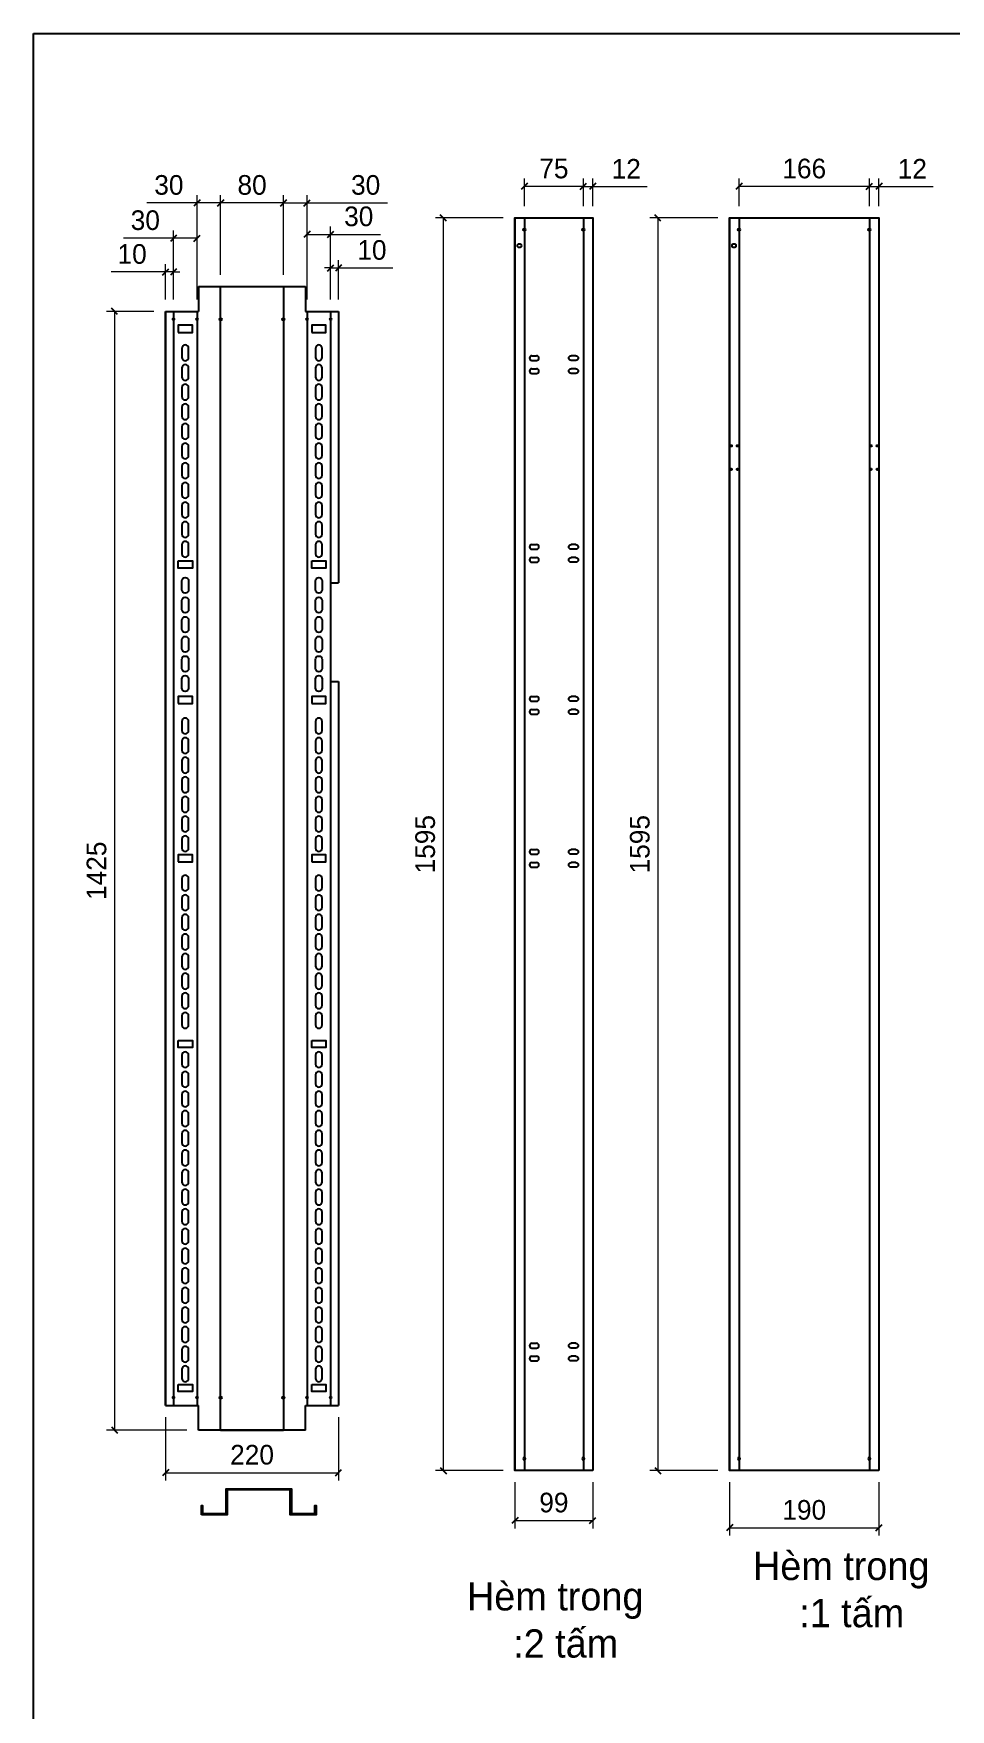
# Model space of a CAD drawing. Header units: millimetres. Extents: x 0 to 6126, y 0 to 4331.
# Drawn here: x 0 to 1167, y 2197 to 4331 of the extents above; entities that cross this region are included whole.
import ezdxf
from ezdxf.enums import TextEntityAlignment as Align

# ---------------------------------------------------------------- set-up
doc = ezdxf.new("R2010")
doc.units = ezdxf.units.MM
doc.layers.add('CNC', color=7, linetype='Continuous')
doc.layers.add('DIM', color=253, linetype='Continuous')
doc.styles.add('Tahoma (Input Text)', font='tahoma.ttf')
doc.dimstyles.new('Dim-25', dxfattribs={"dimtxt": 25, "dimasz": 8, "dimexe": 10, "dimexo": 15, "dimgap": 10, "dimtad": 1, "dimdec": 0, "dimtxsty": 'Standard', "dimblk": 'OBLIQUE', "dimcen": 10, "dimclrd": 5, "dimclre": 5, "dimclrt": 3, "dimazin": 3, "dimtfac": 1, "dimtdec": 0, "dimtmove": 0, "dimatfit": 3, "dimldrblk": 'OBLIQUE', "dimlwd": 9, "dimlwe": 9})

# ---------------------------------------------------------------- blocks, each defined once
blk = doc.blocks.new('*D6')
at = {"color": 0, "linetype": 'ByBlock', "lineweight": -2}
for p, q in [((374.2, 4028.7), (382.2, 4036.7)), ((392.2, 4036.7), (384.2, 4028.7))]:
    blk.add_line(p, q, dxfattribs=at)
at = {"layer": 'Defpoints', "color": 0, "ltscale": 3, "transparency": 16777216}
for p in [(388.2, 4032.7), (378.2, 3977.5), (388.2, 3977.5)]:
    blk.add_point(p, dxfattribs=at)
at = {"layer": 'DIM', "color": 5, "lineweight": 9, "ltscale": 3, "transparency": 16777216}
for p, q in [((378.2, 3992.5), (378.2, 4042.7)), ((388.2, 3992.5), (388.2, 4042.7)), ((378.2, 4032.7), (370.2, 4032.7)), ((378.2, 4032.7), (388.2, 4032.7)), ((388.2, 4032.7), (457.5, 4032.7))]:
    blk.add_line(p, q, dxfattribs=at)
at = {"layer": 'DIM', "color": 3, "ltscale": 3, "transparency": 16777216, "insert": (430.8, 4055.5), "char_height": 25, "attachment_point": 5}
blk.add_mtext('10', dxfattribs=at)
blk = doc.blocks.new('_Oblique')
at = {"color": 0, "linetype": 'ByBlock', "lineweight": -2}
blk.add_line((-0.5, -0.5), (0.5, 0.5), dxfattribs=at)
blk = doc.blocks.new('*D7')
at = {"color": 0, "linetype": 'ByBlock', "lineweight": -2}
for p, q in [((352.2, 4079.5), (344.2, 4071.5)), ((374.2, 4071.5), (382.2, 4079.5))]:
    blk.add_line(p, q, dxfattribs=at)
at = {"layer": 'Defpoints', "color": 0, "ltscale": 3, "transparency": 16777216}
for p in [(378.2, 4075.5), (348.2, 3977.5), (378.2, 3977.5)]:
    blk.add_point(p, dxfattribs=at)
at = {"layer": 'DIM', "color": 5, "lineweight": 9, "ltscale": 3, "transparency": 16777216}
for p, q in [((348.2, 3992.5), (348.2, 4085.5)), ((378.2, 3992.5), (378.2, 4085.5)), ((348.2, 4075.5), (378.2, 4075.5)), ((378.2, 4075.5), (441.9, 4075.5))]:
    blk.add_line(p, q, dxfattribs=at)
at = {"layer": 'DIM', "color": 3, "ltscale": 3, "transparency": 16777216, "insert": (414, 4098.3), "char_height": 25, "attachment_point": 5}
blk.add_mtext('30', dxfattribs=at)
blk = doc.blocks.new('*D8')
at = {"color": 0, "linetype": 'ByBlock', "lineweight": -2}
for p, q in [((322.2, 4119.5), (314.2, 4111.5)), ((344.2, 4111.5), (352.2, 4119.5))]:
    blk.add_line(p, q, dxfattribs=at)
at = {"layer": 'Defpoints', "color": 0, "ltscale": 3, "transparency": 16777216}
for p in [(318.2, 4115.5), (318.2, 4009), (348.2, 3977.5)]:
    blk.add_point(p, dxfattribs=at)
at = {"layer": 'DIM', "color": 5, "lineweight": 9, "ltscale": 3, "transparency": 16777216}
for p, q in [((318.2, 4024), (318.2, 4125.5)), ((348.2, 3992.5), (348.2, 4125.5)), ((318.2, 4115.5), (348.2, 4115.5)), ((348.2, 4115.5), (450.7, 4115.5))]:
    blk.add_line(p, q, dxfattribs=at)
at = {"layer": 'DIM', "color": 3, "ltscale": 3, "transparency": 16777216, "insert": (422.8, 4138.3), "char_height": 25, "attachment_point": 5}
blk.add_mtext('30', dxfattribs=at)
blk = doc.blocks.new('*D9')
at = {"color": 0, "linetype": 'ByBlock', "lineweight": -2}
for p, q in [((242.2, 4119.5), (234.2, 4111.5)), ((314.2, 4111.5), (322.2, 4119.5))]:
    blk.add_line(p, q, dxfattribs=at)
at = {"layer": 'Defpoints', "color": 0, "ltscale": 3, "transparency": 16777216}
for p in [(238.2, 4115.5), (238.2, 4009), (318.2, 4009)]:
    blk.add_point(p, dxfattribs=at)
at = {"layer": 'DIM', "color": 5, "lineweight": 9, "ltscale": 3, "transparency": 16777216}
for p, q in [((238.2, 4024), (238.2, 4125.5)), ((318.2, 4024), (318.2, 4125.5)), ((318.2, 4115.5), (238.2, 4115.5))]:
    blk.add_line(p, q, dxfattribs=at)
at = {"layer": 'DIM', "color": 3, "ltscale": 3, "transparency": 16777216, "insert": (278.2, 4138.3), "char_height": 25, "attachment_point": 5}
blk.add_mtext('80', dxfattribs=at)
blk = doc.blocks.new('*D10')
at = {"color": 0, "linetype": 'ByBlock', "lineweight": -2}
for p, q in [((212.2, 4119.5), (204.2, 4111.5)), ((234.2, 4111.5), (242.2, 4119.5))]:
    blk.add_line(p, q, dxfattribs=at)
at = {"layer": 'Defpoints', "color": 0, "ltscale": 3, "transparency": 16777216}
for p in [(208.2, 4115.5), (238.2, 4009), (208.2, 3977.5)]:
    blk.add_point(p, dxfattribs=at)
at = {"layer": 'DIM', "color": 5, "lineweight": 9, "ltscale": 3, "transparency": 16777216}
for p, q in [((208.2, 3992.5), (208.2, 4125.5)), ((238.2, 4024), (238.2, 4125.5)), ((208.2, 4115.5), (144.4, 4115.5)), ((238.2, 4115.5), (208.2, 4115.5))]:
    blk.add_line(p, q, dxfattribs=at)
at = {"layer": 'DIM', "color": 3, "ltscale": 3, "transparency": 16777216, "insert": (172.3, 4138.3), "char_height": 25, "attachment_point": 5}
blk.add_mtext('30', dxfattribs=at)
blk = doc.blocks.new('*D11')
at = {"color": 0, "linetype": 'ByBlock', "lineweight": -2}
for p, q in [((182.2, 4074.6), (174.2, 4066.6)), ((204.2, 4066.6), (212.2, 4074.6))]:
    blk.add_line(p, q, dxfattribs=at)
at = {"layer": 'Defpoints', "color": 0, "ltscale": 3, "transparency": 16777216}
for p in [(178.2, 4070.6), (178.2, 3977.5), (208.2, 3977.5)]:
    blk.add_point(p, dxfattribs=at)
at = {"layer": 'DIM', "color": 5, "lineweight": 9, "ltscale": 3, "transparency": 16777216}
for p, q in [((178.2, 3992.5), (178.2, 4080.6)), ((208.2, 3992.5), (208.2, 4080.6)), ((178.2, 4070.6), (114.4, 4070.6)), ((208.2, 4070.6), (178.2, 4070.6))]:
    blk.add_line(p, q, dxfattribs=at)
at = {"layer": 'DIM', "color": 3, "ltscale": 3, "transparency": 16777216, "insert": (142.3, 4093.4), "char_height": 25, "attachment_point": 5}
blk.add_mtext('30', dxfattribs=at)
blk = doc.blocks.new('*D12')
at = {"color": 0, "linetype": 'ByBlock', "lineweight": -2}
for p, q in [((164.2, 4023.6), (172.2, 4031.6)), ((182.2, 4031.6), (174.2, 4023.6))]:
    blk.add_line(p, q, dxfattribs=at)
at = {"layer": 'Defpoints', "color": 0, "ltscale": 3, "transparency": 16777216}
for p in [(168.2, 4027.6), (168.2, 3977.5), (178.2, 3977.5)]:
    blk.add_point(p, dxfattribs=at)
at = {"layer": 'DIM', "color": 5, "lineweight": 9, "ltscale": 3, "transparency": 16777216}
for p, q in [((168.2, 3992.5), (168.2, 4037.6)), ((178.2, 3992.5), (178.2, 4037.6)), ((168.2, 4027.6), (98.8, 4027.6)), ((178.2, 4027.6), (168.2, 4027.6)), ((178.2, 4027.6), (186.2, 4027.6))]:
    blk.add_line(p, q, dxfattribs=at)
at = {"layer": 'DIM', "color": 3, "ltscale": 3, "transparency": 16777216, "insert": (125.5, 4050.4), "char_height": 25, "attachment_point": 5}
blk.add_mtext('10', dxfattribs=at)
blk = doc.blocks.new('*D13')
at = {"color": 0, "linetype": 'ByBlock', "lineweight": -2}
for p, q in [((107.1, 3973.5), (99.1, 3981.5)), ((99.1, 2557), (107.1, 2549))]:
    blk.add_line(p, q, dxfattribs=at)
at = {"layer": 'Defpoints', "color": 0, "ltscale": 3, "transparency": 16777216}
for p in [(168.2, 3977.5), (103.1, 2553), (210.2, 2553)]:
    blk.add_point(p, dxfattribs=at)
at = {"layer": 'DIM', "color": 5, "lineweight": 9, "ltscale": 3, "transparency": 16777216}
for p, q in [((153.2, 3977.5), (93.1, 3977.5)), ((103.1, 3977.5), (103.1, 2553)), ((195.2, 2553), (93.1, 2553))]:
    blk.add_line(p, q, dxfattribs=at)
at = {"layer": 'DIM', "color": 3, "ltscale": 3, "transparency": 16777216, "insert": (80.3, 3265.2), "char_height": 25, "attachment_point": 5, "rotation": 90}
blk.add_mtext('1425', dxfattribs=at)
blk = doc.blocks.new('ovan8.5x20')
at = {"layer": 'CNC', "color": 2, "lineweight": -3}
for p, q in [((5.7, 4.2), (-5.8, 4.2)), ((-5.8, -4.2), (5.7, -4.2))]:
    blk.add_line(p, q, dxfattribs=at)
for centre, start, end in [((-5.8, 0), 90, 270), ((5.7, 0), 270, 90)]:
    blk.add_arc(centre, 4.25, start, end, dxfattribs=at)
blk = doc.blocks.new('f3daunguoc')
at = {"layer": 'CNC', "color": 2, "lineweight": -3}
blk.add_circle((0, 0), 1.5, dxfattribs=at)
blk = doc.blocks.new('*D31')
at = {"color": 0, "linetype": 'ByBlock', "lineweight": -2}
for p, q in [((695.9, 4132.5), (703.9, 4140.5)), ((715.9, 4140.5), (707.9, 4132.5))]:
    blk.add_line(p, q, dxfattribs=at)
at = {"layer": 'Defpoints', "color": 0, "transparency": 16777216}
for p in [(711.9, 4136.5), (699.9, 4096.5), (711.9, 4096.5)]:
    blk.add_point(p, dxfattribs=at)
at = {"layer": 'DIM', "color": 5, "lineweight": 9, "transparency": 16777216}
for p, q in [((699.9, 4111.5), (699.9, 4146.5)), ((711.9, 4111.5), (711.9, 4146.5)), ((699.9, 4136.5), (691.9, 4136.5)), ((699.9, 4136.5), (711.9, 4136.5)), ((711.9, 4136.5), (781.2, 4136.5))]:
    blk.add_line(p, q, dxfattribs=at)
at = {"layer": 'DIM', "color": 3, "transparency": 16777216, "insert": (754.5, 4159), "char_height": 25, "attachment_point": 5}
blk.add_mtext('12', dxfattribs=at)
blk = doc.blocks.new('*D32')
at = {"color": 0, "linetype": 'ByBlock', "lineweight": -2}
for p, q in [((628.9, 4140.5), (620.9, 4132.5)), ((695.9, 4132.5), (703.9, 4140.5))]:
    blk.add_line(p, q, dxfattribs=at)
at = {"layer": 'Defpoints', "color": 0, "transparency": 16777216}
for p in [(624.9, 4136.5), (624.9, 4096.5), (699.9, 4096.5)]:
    blk.add_point(p, dxfattribs=at)
at = {"layer": 'DIM', "color": 5, "lineweight": 9, "transparency": 16777216}
for p, q in [((624.9, 4111.5), (624.9, 4146.5)), ((699.9, 4111.5), (699.9, 4146.5)), ((699.9, 4136.5), (624.9, 4136.5))]:
    blk.add_line(p, q, dxfattribs=at)
at = {"layer": 'DIM', "color": 3, "transparency": 16777216, "insert": (662.4, 4159.2), "char_height": 25, "attachment_point": 5}
blk.add_mtext('75', dxfattribs=at)
blk = doc.blocks.new('*D33')
at = {"color": 0, "linetype": 'ByBlock', "lineweight": -2}
for p, q in [((525.5, 4092.5), (517.5, 4100.5)), ((517.5, 2505.5), (525.5, 2497.5))]:
    blk.add_line(p, q, dxfattribs=at)
at = {"layer": 'Defpoints', "color": 0, "transparency": 16777216}
for p in [(612.9, 4096.5), (521.5, 2501.5), (612.9, 2501.5)]:
    blk.add_point(p, dxfattribs=at)
at = {"layer": 'DIM', "color": 5, "lineweight": 9, "transparency": 16777216}
for p, q in [((597.9, 4096.5), (511.5, 4096.5)), ((521.5, 4096.5), (521.5, 2501.5)), ((597.9, 2501.5), (511.5, 2501.5))]:
    blk.add_line(p, q, dxfattribs=at)
at = {"layer": 'DIM', "color": 3, "transparency": 16777216, "insert": (498.7, 3299), "char_height": 25, "attachment_point": 5, "rotation": 90}
blk.add_mtext('1595', dxfattribs=at)
blk = doc.blocks.new('ovan6x9')
at = {"color": 2}
for p, q in [((2, 6), (8, 6)), ((2, 0), (8, 0))]:
    blk.add_line(p, q, dxfattribs=at)
for centre, start, end in [((2, 3), 90, 270), ((8, 3), 270, 90)]:
    blk.add_arc(centre, 3, start, end, dxfattribs=at)
blk = doc.blocks.new('*D36')
at = {"color": 0, "linetype": 'ByBlock', "lineweight": -2}
for p, q in [((1060.1, 4132.5), (1068.1, 4140.5)), ((1080.1, 4140.5), (1072.1, 4132.5))]:
    blk.add_line(p, q, dxfattribs=at)
at = {"layer": 'Defpoints', "color": 0, "transparency": 16777216}
for p in [(1076.1, 4136.5), (1064.1, 4096.5), (1076.1, 4096.5)]:
    blk.add_point(p, dxfattribs=at)
at = {"layer": 'DIM', "color": 5, "lineweight": 9, "transparency": 16777216}
for p, q in [((1064.1, 4111.5), (1064.1, 4146.5)), ((1076.1, 4111.5), (1076.1, 4146.5)), ((1064.1, 4136.5), (1056.1, 4136.5)), ((1064.1, 4136.5), (1076.1, 4136.5)), ((1076.1, 4136.5), (1145.3, 4136.5))]:
    blk.add_line(p, q, dxfattribs=at)
at = {"layer": 'DIM', "color": 3, "transparency": 16777216, "insert": (1118.7, 4159), "char_height": 25, "attachment_point": 5}
blk.add_mtext('12', dxfattribs=at)
blk = doc.blocks.new('*D37')
at = {"color": 0, "linetype": 'ByBlock', "lineweight": -2}
for p, q in [((902.1, 4140.5), (894.1, 4132.5)), ((1060.1, 4132.5), (1068.1, 4140.5))]:
    blk.add_line(p, q, dxfattribs=at)
at = {"layer": 'Defpoints', "color": 0, "transparency": 16777216}
for p in [(898.1, 4136.5), (898.1, 4096.5), (1064.1, 4096.5)]:
    blk.add_point(p, dxfattribs=at)
at = {"layer": 'DIM', "color": 5, "lineweight": 9, "transparency": 16777216}
for p, q in [((898.1, 4111.5), (898.1, 4146.5)), ((1064.1, 4111.5), (1064.1, 4146.5)), ((1064.1, 4136.5), (898.1, 4136.5))]:
    blk.add_line(p, q, dxfattribs=at)
at = {"layer": 'DIM', "color": 3, "transparency": 16777216, "insert": (981.1, 4159.2), "char_height": 25, "attachment_point": 5}
blk.add_mtext('166', dxfattribs=at)
blk = doc.blocks.new('*D38')
at = {"color": 0, "linetype": 'ByBlock', "lineweight": -2}
for p, q in [((798.7, 4092.5), (790.7, 4100.5)), ((790.7, 2505.5), (798.7, 2497.5))]:
    blk.add_line(p, q, dxfattribs=at)
at = {"layer": 'Defpoints', "color": 0, "transparency": 16777216}
for p in [(886.1, 4096.5), (794.7, 2501.5), (886.1, 2501.5)]:
    blk.add_point(p, dxfattribs=at)
at = {"layer": 'DIM', "color": 5, "lineweight": 9, "transparency": 16777216}
for p, q in [((871.1, 4096.5), (784.7, 4096.5)), ((794.7, 4096.5), (794.7, 2501.5)), ((871.1, 2501.5), (784.7, 2501.5))]:
    blk.add_line(p, q, dxfattribs=at)
at = {"layer": 'DIM', "color": 3, "transparency": 16777216, "insert": (771.9, 3299), "char_height": 25, "attachment_point": 5, "rotation": 90}
blk.add_mtext('1595', dxfattribs=at)
blk = doc.blocks.new('*D39')
at = {"color": 0, "linetype": 'ByBlock', "lineweight": -2}
for p, q in [((890.1, 2432.6), (882.1, 2424.6)), ((1072.1, 2424.6), (1080.1, 2432.6))]:
    blk.add_line(p, q, dxfattribs=at)
at = {"layer": 'Defpoints', "color": 0, "ltscale": 3, "transparency": 16777216}
for p in [(886.1, 2501.5), (1076.1, 2501.5), (1076.1, 2428.6)]:
    blk.add_point(p, dxfattribs=at)
at = {"layer": 'DIM', "color": 5, "lineweight": 9, "ltscale": 3, "transparency": 16777216}
for p, q in [((886.1, 2486.5), (886.1, 2418.6)), ((1076.1, 2486.5), (1076.1, 2418.6)), ((886.1, 2428.6), (1076.1, 2428.6))]:
    blk.add_line(p, q, dxfattribs=at)
at = {"layer": 'DIM', "color": 3, "ltscale": 3, "transparency": 16777216, "insert": (981.1, 2451.3), "char_height": 25, "attachment_point": 5}
blk.add_mtext('190', dxfattribs=at)
blk = doc.blocks.new('*D40')
at = {"color": 0, "linetype": 'ByBlock', "lineweight": -2}
for p, q in [((172.2, 2502.7), (164.2, 2494.7)), ((384.2, 2494.7), (392.2, 2502.7))]:
    blk.add_line(p, q, dxfattribs=at)
at = {"layer": 'Defpoints', "color": 0, "ltscale": 3, "transparency": 16777216}
for p in [(168.2, 2584.5), (388.2, 2584.5), (388.2, 2498.7)]:
    blk.add_point(p, dxfattribs=at)
at = {"layer": 'DIM', "color": 5, "lineweight": 9, "ltscale": 3, "transparency": 16777216}
for p, q in [((168.2, 2569.5), (168.2, 2488.7)), ((388.2, 2569.5), (388.2, 2488.7)), ((168.2, 2498.7), (388.2, 2498.7))]:
    blk.add_line(p, q, dxfattribs=at)
at = {"layer": 'DIM', "color": 3, "ltscale": 3, "transparency": 16777216, "insert": (278.2, 2521.5), "char_height": 25, "attachment_point": 5}
blk.add_mtext('220', dxfattribs=at)
blk = doc.blocks.new('*D41')
at = {"color": 0, "linetype": 'ByBlock', "lineweight": -2}
for p, q in [((616.9, 2441.9), (608.9, 2433.9)), ((707.9, 2433.9), (715.9, 2441.9))]:
    blk.add_line(p, q, dxfattribs=at)
at = {"layer": 'Defpoints', "color": 0, "ltscale": 3, "transparency": 16777216}
for p in [(612.9, 2501.5), (711.9, 2501.5), (711.9, 2437.9)]:
    blk.add_point(p, dxfattribs=at)
at = {"layer": 'DIM', "color": 5, "lineweight": 9, "ltscale": 3, "transparency": 16777216}
for p, q in [((612.9, 2486.5), (612.9, 2427.9)), ((711.9, 2486.5), (711.9, 2427.9)), ((612.9, 2437.9), (711.9, 2437.9))]:
    blk.add_line(p, q, dxfattribs=at)
at = {"layer": 'DIM', "color": 3, "ltscale": 3, "transparency": 16777216, "insert": (662.4, 2460.6), "char_height": 25, "attachment_point": 5}
blk.add_mtext('99', dxfattribs=at)
blk = doc.blocks.new('khungtenAsean2')
at = {"color": 7}
blk.add_lwpolyline([(0, 0), (2970, 0), (2970, -2100), (0, -2100)], close=True, dxfattribs=at)
at = {"color": 1, "style": 'Tahoma (Input Text)', "flags": 8}
for tag, p in [('#01', (137.1, -2021.3)), ('#03', (506.6, -2019.3)), ('#05', (1106.6, -2021.3)), ('#07', (1834.7, -2021.3)), ('#09', (2146.7, -2021.3)), ('#02', (98.5, -2081.3)), ('#04', (486.1, -2081.3)), ('#06', (1065.3, -2081.3)), ('#08', (1817.4, -2081.3)), ('#10', (2146.7, -2081.3))]:
    blk.add_attdef(tag, p, '', height=25, dxfattribs=at)
blk.add_attdef('#11', text='', height=25, dxfattribs=at).set_placement((2915, -2067.3), align=Align.CENTER)

msp = doc.modelspace()

# ---------------------------------------------------------------- linework, layer by layer
at = {"color": 7}
for p, q in [((612.9, 4096.5), (612.9, 2501.5)), ((624.9, 4096.5), (624.9, 2501.5)), ((699.9, 4096.5), (699.9, 2501.5)), ((711.9, 4096.5), (711.9, 2501.5)), ((886.1, 4096.5), (886.1, 2501.5)), ((898.1, 4096.5), (898.1, 2501.5)), ((1064.1, 4096.5), (1064.1, 2501.5)), ((1076.1, 4096.5), (1076.1, 2501.5))]:
    msp.add_line(p, q, dxfattribs=at)
at = {"color": 7, "ltscale": 3}
for p, q in [((210.2, 4009), (346.2, 4009)), ((210.2, 4009), (210.2, 3977.5)), ((346.2, 4009), (346.2, 3977.5)), ((168.2, 3977.5), (168.2, 2584.5)), ((168.2, 3977.5), (210.2, 3977.5)), ((178.2, 3977.5), (178.2, 2584.5)), ((208.2, 3977.5), (208.2, 2584.5)), ((346.2, 3977.5), (388.2, 3977.5)), ((348.2, 3977.5), (348.2, 2584.5)), ((378.2, 3977.5), (378.2, 2584.5)), ((388.2, 3977.5), (388.2, 3632)), ((378.2, 3632), (388.2, 3632)), ((378.2, 3632), (378.2, 3506)), ((208.2, 3600.5), (208.2, 3537.5)), ((378.2, 3506), (388.2, 3506)), ((388.2, 3506), (388.2, 2584.5)), ((168.2, 2584.5), (210.2, 2584.5)), ((210.2, 2553), (210.2, 2584.5)), ((346.2, 2553), (346.2, 2584.5)), ((346.2, 2584.5), (388.2, 2584.5))]:
    msp.add_line(p, q, dxfattribs=at)
for points in [[(711.9, 2501.5), (612.9, 2501.5), (612.9, 4096.5), (711.9, 4096.5)], [(1076.1, 2501.5), (886.1, 2501.5), (886.1, 4096.5), (1076.1, 4096.5)]]:
    msp.add_lwpolyline(points, close=True)
for points in [[(238.2, 4009), (318.2, 4009), (318.2, 2553), (238.2, 2553)], [(213.7, 2445.3), (213.7, 2445.3), (213.7, 2456.8), (215.2, 2456.8), (215.2, 2446.8), (245.2, 2446.8), (245.2, 2478.3), (328.2, 2478.3), (328.2, 2446.8), (358.2, 2446.8), (358.2, 2456.8), (359.7, 2456.8), (359.7, 2445.3), (359.7, 2445.3), (326.7, 2445.3), (326.7, 2476.8), (246.7, 2476.8), (246.7, 2445.3)]]:
    msp.add_lwpolyline(points, close=True, dxfattribs=at)
for points in [[(238.2, 4009), (318.2, 4009)], [(168.2, 2584.5), (168.2, 3977.5)], [(388.2, 3977.5), (388.2, 3632)], [(388.2, 3506), (388.2, 2584.5)], [(346.2, 2553), (210.2, 2553)], [(238.2, 2553), (318.2, 2553)]]:
    msp.add_lwpolyline(points, dxfattribs=at)
at = {"color": 2}
for points in [[(184.2, 3950.7), (202.2, 3950.7), (202.2, 3959.7), (184.2, 3959.7)], [(354.2, 3950.7), (372.2, 3950.7), (372.2, 3959.7), (354.2, 3959.7)], [(184.2, 3659.7), (202.2, 3659.7), (202.2, 3650.7), (184.2, 3650.7)], [(354.2, 3659.7), (372.2, 3659.7), (372.2, 3650.7), (354.2, 3650.7)], [(184.2, 3478.2), (202.2, 3478.2), (202.2, 3487.2), (184.2, 3487.2)], [(354.2, 3478.2), (372.2, 3478.2), (372.2, 3487.2), (354.2, 3487.2)], [(184.2, 3276.5), (202.2, 3276.5), (202.2, 3285.5), (184.2, 3285.5)], [(354.2, 3276.5), (372.2, 3276.5), (372.2, 3285.5), (354.2, 3285.5)], [(184.2, 3049.2), (202.2, 3049.2), (202.2, 3040.2), (184.2, 3040.2)], [(354.2, 3049.2), (372.2, 3049.2), (372.2, 3040.2), (354.2, 3040.2)], [(184.2, 2611.2), (202.2, 2611.2), (202.2, 2602.2), (184.2, 2602.2)], [(354.2, 2611.2), (372.2, 2611.2), (372.2, 2602.2), (354.2, 2602.2)]]:
    msp.add_lwpolyline(points, close=True, dxfattribs=at)
at = {"color": 3, "ltscale": 3}
for centre in [(618.5, 4061.1), (891.7, 4061.1)]:
    msp.add_circle(centre, 2.5, dxfattribs=at)
at = {"color": 2, "ltscale": 3}
for centre, radius in [((178.2, 3967.5), 1), ((208.2, 3967.5), 1), ((238.2, 3967.5), 1.5), ((318.2, 3967.5), 1.5), ((348.2, 3967.5), 1), ((378.2, 3967.5), 1), ((888.1, 3806.2), 1), ((896.1, 3806.2), 1), ((1066.1, 3806.2), 1), ((1074.1, 3806.2), 1), ((888.1, 3776.2), 1), ((896.1, 3776.2), 1), ((1066.1, 3776.2), 1), ((1074.1, 3776.2), 1), ((178.2, 2594.5), 1), ((208.2, 2594.5), 1), ((238.2, 2594.5), 1.5), ((318.2, 2594.5), 1.5), ((348.2, 2594.5), 1), ((378.2, 2594.5), 1)]:
    msp.add_circle(centre, radius, dxfattribs=at)

# ---------------------------------------------------------------- block references
at = {"color": 7, "xscale": 2.0625, "yscale": 2.0625, "zscale": 2.0625}
msp.add_blockref('khungtenAsean2', (0, 4331.3), dxfattribs=at)
at = {"lineweight": -3, "rotation": 180}
for p in [(624.9, 4081.5), (699.9, 4081.5), (898.1, 4081.5), (1064.1, 4081.5)]:
    msp.add_blockref('f3daunguoc', p, dxfattribs=at)
at = {"color": 7}
for p in [(632.4, 3915), (632.4, 3898.5), (632.4, 3674.5), (632.4, 3658), (632.4, 3481), (632.4, 3464.5), (632.4, 3286.2), (632.4, 3269.7), (632.4, 2657.5), (632.4, 2641)]:
    msp.add_blockref('ovan6x9', p, dxfattribs=at)
at = {"color": 7, "xscale": -1}
for p in [(692.4, 3915), (692.4, 3898.5), (692.4, 3674.5), (692.4, 3658), (692.4, 3481), (692.4, 3464.5), (692.4, 3286.2), (692.4, 3269.7), (692.4, 2657.5), (692.4, 2641)]:
    msp.add_blockref('ovan6x9', p, dxfattribs=at)
at = {"lineweight": -3, "xscale": -1}
for p in [(624.9, 2516.5), (699.9, 2516.5), (898.1, 2516.5), (1064.1, 2516.5)]:
    msp.add_blockref('f3daunguoc', p, dxfattribs=at)
at = {"layer": 'CNC', "lineweight": -3, "rotation": 90}
for p in [(193.2, 3924.7), (363.2, 3924.7), (193.2, 3899.7), (363.2, 3899.7), (193.2, 3874.7), (363.2, 3874.7), (193.2, 3849.7), (363.2, 3849.7), (193.2, 3824.7), (363.2, 3824.7), (193.2, 3799.7), (363.2, 3799.7), (193.2, 3774.7), (363.2, 3774.7), (193.2, 3749.7), (363.2, 3749.7), (193.2, 3724.7), (363.2, 3724.7), (193.2, 3699.7), (363.2, 3699.7), (193.2, 3674.7), (363.2, 3674.7), (193.2, 3449.7), (363.2, 3449.7), (193.2, 3424.7), (363.2, 3424.7), (193.2, 3399.7), (363.2, 3399.7), (193.2, 3374.7), (363.2, 3374.7), (193.2, 3349.7), (363.2, 3349.7), (193.2, 3324.7), (363.2, 3324.7), (193.2, 3299.7), (363.2, 3299.7), (193.2, 3249.7), (363.2, 3249.7), (193.2, 3224.7), (363.2, 3224.7), (193.2, 3199.7), (363.2, 3199.7), (193.2, 3174.7), (363.2, 3174.7), (193.2, 3149.7), (363.2, 3149.7), (193.2, 3124.7), (363.2, 3124.7), (193.2, 3099.7), (363.2, 3099.7), (193.2, 3074.7), (363.2, 3074.7), (193.2, 3024.7), (363.2, 3024.7), (193.2, 2999.7), (363.2, 2999.7), (193.2, 2974.7), (363.2, 2974.7), (193.2, 2949.7), (363.2, 2949.7), (193.2, 2924.7), (363.2, 2924.7), (193.2, 2899.7), (363.2, 2899.7), (193.2, 2874.7), (363.2, 2874.7), (193.2, 2849.7), (363.2, 2849.7), (193.2, 2824.7), (363.2, 2824.7), (193.2, 2799.7), (363.2, 2799.7), (193.2, 2774.7), (363.2, 2774.7), (193.2, 2749.7), (363.2, 2749.7), (193.2, 2724.7), (363.2, 2724.7), (193.2, 2699.7), (363.2, 2699.7), (193.2, 2674.7), (363.2, 2674.7), (193.2, 2649.7), (363.2, 2649.7), (193.2, 2624.7), (363.2, 2624.7)]:
    msp.add_blockref('ovan8.5x20', p, dxfattribs=at)
at = {"layer": 'CNC', "lineweight": -3, "xscale": -1, "rotation": 270}
for p in [(193.2, 3628.7), (363.2, 3628.7), (193.2, 3603.7), (363.2, 3603.7), (193.2, 3578.7), (363.2, 3578.7), (193.2, 3553.7), (363.2, 3553.7), (193.2, 3528.7), (363.2, 3528.7), (193.2, 3503.7), (363.2, 3503.7)]:
    msp.add_blockref('ovan8.5x20', p, dxfattribs=at)

# ---------------------------------------------------------------- texts
at = {"color": 2, "char_height": 36, "width": 775, "attachment_point": 5}
for s, insert in [('Hèm trong\\P  :1 tấm', (1028.2, 2349.8)), ('Hèm trong\\P  :2 tấm', (664.1, 2311.1))]:
    msp.add_mtext(s, dxfattribs=dict(at, insert=insert))

# ---------------------------------------------------------------- dimensions: what is measured, and where the dimension line sits
at = {"layer": 'DIM'}
for base, p1, p2, picture, middle in [((624.9, 4136.5), (699.9, 4096.5), (624.9, 4096.5), '*D32', (662.4, 4159.2)), ((711.9, 4136.5), (699.9, 4096.5), (711.9, 4096.5), '*D31', (754.5, 4159)), ((898.1, 4136.5), (1064.1, 4096.5), (898.1, 4096.5), '*D37', (981.1, 4159.2)), ((1076.1, 4136.5), (1064.1, 4096.5), (1076.1, 4096.5), '*D36', (1118.7, 4159))]:
    dim = msp.add_linear_dim(base=base, p1=p1, p2=p2, dimstyle='Dim-25', dxfattribs=at)
    dim.commit()
    dim.dimension.update_dxf_attribs({"geometry": picture, "text_midpoint": middle})
at = {"layer": 'DIM', "color": 7, "ltscale": 3}
for base, p1, p2, picture, middle in [((208.2, 4115.5), (238.2, 4009), (208.2, 3977.5), '*D10', (172.3, 4138.3)), ((238.2, 4115.5), (318.2, 4009), (238.2, 4009), '*D9', (278.2, 4138.3)), ((178.2, 4070.6), (208.2, 3977.5), (178.2, 3977.5), '*D11', (142.3, 4093.4)), ((378.2, 4075.5), (348.2, 3977.5), (378.2, 3977.5), '*D7', (414, 4098.3)), ((168.2, 4027.6), (178.2, 3977.5), (168.2, 3977.5), '*D12', (125.5, 4050.4)), ((388.2, 4032.7), (378.2, 3977.5), (388.2, 3977.5), '*D6', (430.8, 4055.5)), ((388.2, 2498.7), (168.2, 2584.5), (388.2, 2584.5), '*D40', (278.2, 2521.5)), ((711.9, 2437.9), (612.9, 2501.5), (711.9, 2501.5), '*D41', (662.4, 2460.6)), ((1076.1, 2428.6), (886.1, 2501.5), (1076.1, 2501.5), '*D39', (981.1, 2451.3))]:
    dim = msp.add_linear_dim(base=base, p1=p1, p2=p2, dimstyle='Dim-25', dxfattribs=at)
    dim.commit()
    dim.dimension.update_dxf_attribs({"geometry": picture, "text_midpoint": middle})
dim = msp.add_linear_dim(base=(318.2, 4115.5), p1=(348.2, 3977.5), p2=(318.2, 4009), dimstyle='Dim-25', dxfattribs=at)
dim.commit()
dim.dimension.update_dxf_attribs({"geometry": '*D8', "text_midpoint": (422.8, 4115.5), "dimtype": 160})
at = {"layer": 'DIM'}
for base, p1, p2, picture, middle in [((521.5, 2501.5), (612.9, 4096.5), (612.9, 2501.5), '*D33', (498.7, 3299)), ((794.7, 2501.5), (886.1, 4096.5), (886.1, 2501.5), '*D38', (771.9, 3299))]:
    dim = msp.add_linear_dim(base=base, p1=p1, p2=p2, angle=90, dimstyle='Dim-25', dxfattribs=at)
    dim.commit()
    dim.dimension.update_dxf_attribs({"geometry": picture, "text_midpoint": middle})
at = {"layer": 'DIM', "color": 7, "ltscale": 3}
dim = msp.add_linear_dim(base=(103.0936775, 2552.9590334), p1=(168.1518623, 3977.4590334), p2=(210.1518623, 2552.9590334), angle=90, dimstyle='Dim-25', dxfattribs=at)
dim.commit()
dim.dimension.update_dxf_attribs({"geometry": '*D13', "text_midpoint": (80.3293528, 3265.2090334)})

doc.saveas('drawing.dxf')
